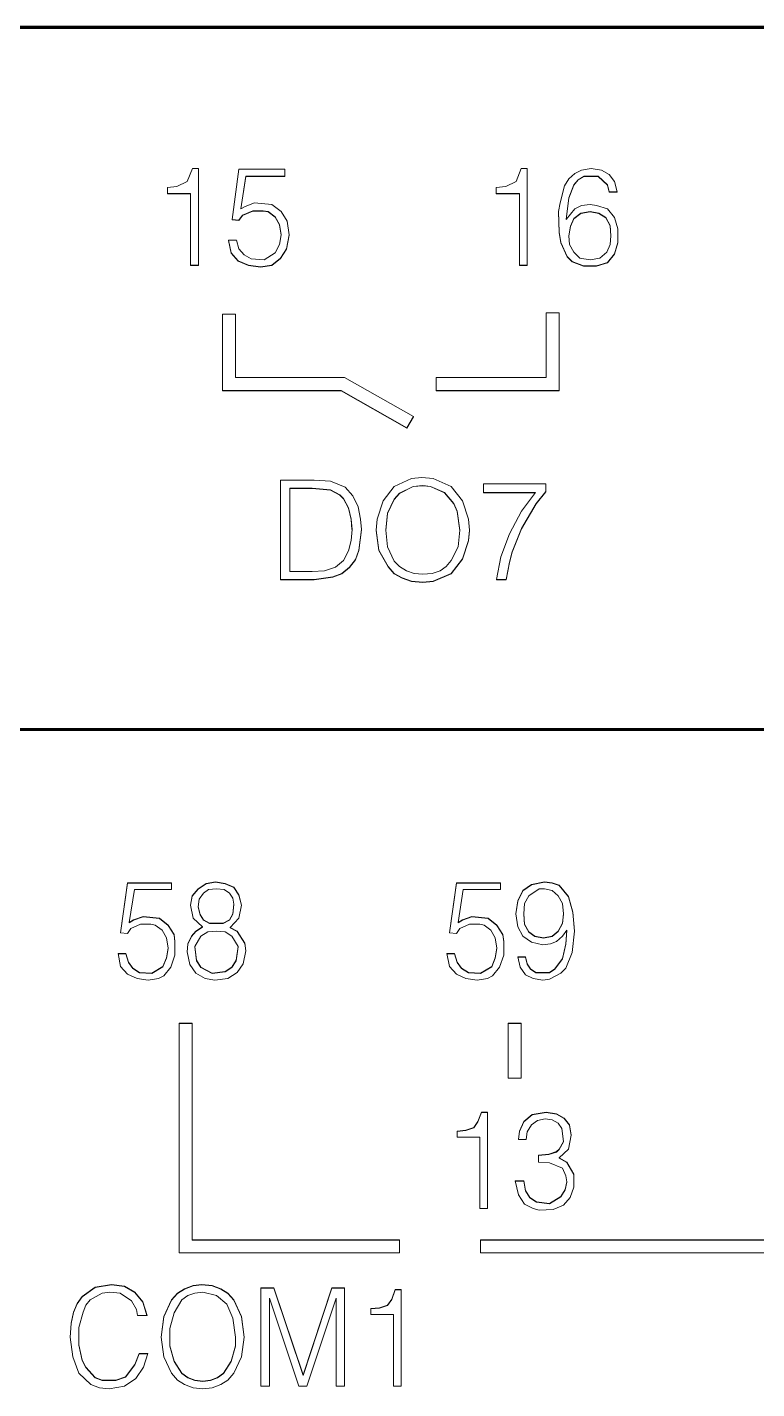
# Model space of a CAD drawing. Header units: millimetres. Extents: x 0 to 53000, y -591 to 24400.
# Drawn here: x 2878.84 to 2890.11, y 2928.82 to 2949.85 of the extents above; entities that cross this region are included whole.
import ezdxf
from ezdxf.enums import TextEntityAlignment as Align

# ---------------------------------------------------------------- set-up
doc = ezdxf.new("R2010")
doc.units = ezdxf.units.MM
doc.linetypes.add('K5LT_BASIC', pattern=[0])
doc.linetypes.add('K5LT_THIN', pattern=[0])
doc.layers.add('Основная', color=7, linetype='Continuous', lineweight=30)
doc.styles.add('текст', font='isocpeui.ttf')

# ---------------------------------------------------------------- blocks, each defined once
blk = doc.blocks.new('Программируемое реле ПР102')
at = {"layer": 'Основная', "linetype": 'K5LT_BASIC', "lineweight": 60}
for p, q in [((116.764, 44.85), (0.236, 44.85)), ((116.764, 44.844), (0.236, 44.844)), ((116.75, 34), (0.25, 34))]:
    blk.add_line(p, q, dxfattribs=at)
at = {"layer": 'Основная', "linetype": 'K5LT_THIN', "lineweight": 18}
for p, q in [((93.222, 42.668), (93.142, 42.469)), ((93.315, 42.668), (93.222, 42.668)), ((93.315, 41.176), (93.315, 42.668)), ((93.942, 42.655), (93.835, 41.882)), ((94.648, 42.655), (93.942, 42.655)), ((93.969, 42.042), (94.049, 42.549)), ((93.97, 42.043), (94.049, 42.543)), ((94.049, 42.543), (94.049, 42.549)), ((94.049, 42.549), (94.648, 42.549)), ((94.049, 42.543), (94.648, 42.543)), ((94.648, 42.549), (94.648, 42.655)), ((94.648, 42.543), (94.648, 42.549)), ((98.302, 42.668), (98.222, 42.469)), ((98.395, 42.668), (98.302, 42.668)), ((98.395, 41.176), (98.395, 42.668)), ((99.035, 42.509), (98.969, 42.402)), ((99.129, 42.589), (99.035, 42.509)), ((99.115, 42.415), (99.182, 42.495)), ((99.115, 42.41), (99.182, 42.49)), ((99.235, 42.642), (99.129, 42.589)), ((99.182, 42.495), (99.275, 42.549)), ((99.182, 42.49), (99.275, 42.543)), ((99.182, 42.49), (99.182, 42.495)), ((99.382, 42.668), (99.235, 42.642)), ((99.275, 42.549), (99.489, 42.549)), ((99.275, 42.543), (99.275, 42.549)), ((99.275, 42.543), (99.489, 42.543)), ((99.542, 42.642), (99.382, 42.668)), ((99.489, 42.543), (99.489, 42.549)), ((99.489, 42.549), (99.635, 42.415)), ((99.489, 42.543), (99.635, 42.41)), ((99.662, 42.575), (99.542, 42.642)), ((99.742, 42.469), (99.662, 42.575)), ((92.982, 42.389), (92.835, 42.375)), ((92.835, 42.375), (92.835, 42.282)), ((92.835, 42.277), (92.835, 42.282)), ((92.835, 42.282), (93.195, 42.282)), ((92.835, 42.277), (93.195, 42.277)), ((93.142, 42.469), (92.982, 42.389)), ((93.195, 42.282), (93.195, 41.176)), ((98.062, 42.389), (97.915, 42.375)), ((97.915, 42.375), (97.915, 42.282)), ((97.915, 42.277), (97.915, 42.282)), ((97.915, 42.282), (98.275, 42.282)), ((97.915, 42.277), (98.275, 42.277)), ((98.222, 42.469), (98.062, 42.389)), ((98.275, 42.282), (98.275, 41.176)), ((98.969, 42.402), (98.902, 42.136)), ((99.035, 42.215), (99.115, 42.415)), ((99.035, 42.21), (99.115, 42.41)), ((99.115, 42.41), (99.115, 42.415)), ((99.635, 42.41), (99.635, 42.415)), ((99.635, 42.415), (99.662, 42.309)), ((99.635, 42.41), (99.662, 42.304)), ((99.662, 42.309), (99.782, 42.309)), ((99.662, 42.304), (99.662, 42.309)), ((99.662, 42.304), (99.782, 42.304)), ((99.782, 42.309), (99.742, 42.469)), ((99.782, 42.304), (99.782, 42.309)), ((94.035, 42.082), (93.969, 42.042)), ((94.182, 42.136), (94.035, 42.082)), ((94.449, 42.109), (94.182, 42.136)), ((94.595, 42.002), (94.449, 42.109)), ((98.902, 42.136), (98.875, 42.002)), ((98.995, 41.882), (99.035, 42.215)), ((98.996, 41.883), (99.035, 42.21)), ((99.035, 42.21), (99.035, 42.215)), ((99.235, 42.096), (99.129, 42.042)), ((99.369, 42.109), (99.235, 42.096)), ((99.462, 42.096), (99.369, 42.109)), ((99.635, 42.042), (99.462, 42.096)), ((93.835, 41.877), (93.835, 41.882)), ((93.835, 41.882), (93.942, 41.869)), ((93.835, 41.877), (93.942, 41.864)), ((93.942, 41.869), (93.995, 41.949)), ((93.942, 41.864), (93.995, 41.944)), ((93.942, 41.864), (93.942, 41.869)), ((93.995, 41.949), (94.155, 42.016)), ((93.995, 41.944), (94.155, 42.01)), ((93.995, 41.944), (93.995, 41.949)), ((94.155, 42.01), (94.155, 42.016)), ((94.155, 42.016), (94.315, 42.016)), ((94.155, 42.01), (94.315, 42.01)), ((94.315, 42.01), (94.315, 42.016)), ((94.315, 42.016), (94.395, 42.002)), ((94.315, 42.01), (94.395, 41.997)), ((94.395, 42.002), (94.502, 41.922)), ((94.395, 41.997), (94.395, 42.002)), ((94.395, 41.997), (94.502, 41.917)), ((94.502, 41.922), (94.568, 41.802)), ((94.502, 41.917), (94.502, 41.922)), ((94.502, 41.917), (94.568, 41.797)), ((94.688, 41.856), (94.595, 42.002)), ((94.715, 41.643), (94.688, 41.856)), ((98.875, 41.997), (98.875, 42.002)), ((98.875, 42.002), (98.889, 41.683)), ((98.875, 41.997), (98.889, 41.677)), ((99.129, 42.042), (98.995, 41.882)), ((99.062, 41.776), (99.115, 41.896)), ((99.062, 41.771), (99.115, 41.89)), ((99.115, 41.896), (99.222, 41.976)), ((99.115, 41.89), (99.222, 41.97)), ((99.115, 41.89), (99.115, 41.896)), ((99.222, 41.976), (99.369, 42.002)), ((99.222, 41.97), (99.369, 41.997)), ((99.222, 41.97), (99.222, 41.976)), ((99.369, 42.002), (99.502, 41.976)), ((99.369, 41.997), (99.369, 42.002)), ((99.369, 41.997), (99.502, 41.97)), ((99.502, 41.97), (99.502, 41.976)), ((99.502, 41.976), (99.609, 41.909)), ((99.502, 41.97), (99.609, 41.904)), ((99.609, 41.904), (99.609, 41.909)), ((99.609, 41.909), (99.675, 41.789)), ((99.609, 41.904), (99.675, 41.784)), ((99.742, 41.909), (99.635, 42.042)), ((99.795, 41.736), (99.742, 41.909)), ((94.568, 41.802), (94.595, 41.643)), ((94.568, 41.797), (94.568, 41.802)), ((94.568, 41.797), (94.595, 41.64)), ((94.595, 41.643), (94.568, 41.496)), ((94.675, 41.429), (94.715, 41.643)), ((94.715, 41.637), (94.715, 41.643)), ((98.889, 41.683), (98.915, 41.523)), ((98.889, 41.677), (98.889, 41.683)), ((98.889, 41.677), (98.915, 41.517)), ((99.035, 41.629), (99.062, 41.776)), ((99.036, 41.626), (99.062, 41.771)), ((99.062, 41.771), (99.062, 41.776)), ((99.675, 41.789), (99.688, 41.629)), ((99.675, 41.784), (99.675, 41.789)), ((99.675, 41.784), (99.688, 41.627)), ((99.795, 41.523), (99.795, 41.736)), ((93.902, 41.563), (93.782, 41.563)), ((93.782, 41.563), (93.822, 41.363)), ((93.782, 41.557), (93.782, 41.563)), ((93.782, 41.557), (93.822, 41.358)), ((93.942, 41.429), (93.902, 41.563)), ((94.568, 41.496), (94.502, 41.363)), ((94.675, 41.424), (94.715, 41.637)), ((98.915, 41.523), (99.009, 41.309)), ((98.915, 41.517), (98.915, 41.523)), ((98.915, 41.517), (99.009, 41.304)), ((99.049, 41.496), (99.035, 41.629)), ((99.115, 41.376), (99.049, 41.496)), ((99.675, 41.496), (99.622, 41.376)), ((99.688, 41.629), (99.675, 41.496)), ((99.742, 41.349), (99.795, 41.523)), ((99.742, 41.344), (99.795, 41.517)), ((99.795, 41.517), (99.795, 41.523)), ((93.822, 41.358), (93.822, 41.363)), ((93.822, 41.363), (93.929, 41.243)), ((93.822, 41.358), (93.929, 41.238)), ((93.929, 41.243), (94.089, 41.176)), ((93.929, 41.238), (93.929, 41.243)), ((93.929, 41.238), (94.089, 41.171)), ((94.022, 41.336), (93.942, 41.429)), ((94.129, 41.27), (94.022, 41.336)), ((94.329, 41.256), (94.129, 41.27)), ((94.502, 41.363), (94.329, 41.256)), ((94.449, 41.176), (94.582, 41.283)), ((94.449, 41.171), (94.582, 41.278)), ((94.582, 41.283), (94.675, 41.429)), ((94.582, 41.278), (94.675, 41.424)), ((94.582, 41.278), (94.582, 41.283)), ((94.675, 41.424), (94.675, 41.429)), ((99.009, 41.309), (99.089, 41.23)), ((99.009, 41.304), (99.009, 41.309)), ((99.009, 41.304), (99.089, 41.224)), ((99.089, 41.224), (99.089, 41.23)), ((99.089, 41.23), (99.262, 41.163)), ((99.089, 41.224), (99.262, 41.158)), ((99.209, 41.283), (99.115, 41.376)), ((99.369, 41.256), (99.209, 41.283)), ((99.515, 41.283), (99.369, 41.256)), ((99.622, 41.376), (99.515, 41.283)), ((99.635, 41.216), (99.742, 41.349)), ((99.635, 41.211), (99.742, 41.344)), ((99.742, 41.344), (99.742, 41.349)), ((93.195, 41.171), (93.195, 41.176)), ((93.195, 41.176), (93.315, 41.176)), ((93.195, 41.171), (93.315, 41.171)), ((93.315, 41.171), (93.315, 41.176)), ((94.089, 41.176), (94.275, 41.15)), ((94.089, 41.171), (94.089, 41.176)), ((94.089, 41.171), (94.275, 41.144)), ((94.275, 41.15), (94.449, 41.176)), ((94.275, 41.144), (94.449, 41.171)), ((94.275, 41.144), (94.275, 41.15)), ((94.449, 41.171), (94.449, 41.176)), ((98.275, 41.171), (98.275, 41.176)), ((98.275, 41.176), (98.395, 41.176)), ((98.275, 41.171), (98.395, 41.171)), ((98.395, 41.171), (98.395, 41.176)), ((99.262, 41.158), (99.262, 41.163)), ((99.262, 41.163), (99.462, 41.163)), ((99.262, 41.158), (99.462, 41.158)), ((99.462, 41.163), (99.635, 41.216)), ((99.462, 41.158), (99.635, 41.211)), ((99.462, 41.158), (99.462, 41.163)), ((99.635, 41.211), (99.635, 41.216)), ((93.889, 40.418), (93.689, 40.418)), ((93.689, 40.418), (93.689, 39.239)), ((93.889, 40.418), (93.889, 39.439)), ((98.688, 40.438), (98.688, 39.439)), ((98.888, 40.438), (98.688, 40.438)), ((98.888, 40.438), (98.888, 39.239)), ((93.889, 39.439), (95.572, 39.439)), ((96.635, 38.838), (95.572, 39.439)), ((96.988, 39.439), (98.688, 39.439)), ((96.988, 39.439), (96.988, 39.239)), ((93.689, 39.239), (95.519, 39.239)), ((93.689, 39.234), (93.689, 39.239)), ((93.689, 39.234), (95.519, 39.234)), ((95.519, 39.234), (95.519, 39.239)), ((96.536, 38.664), (95.519, 39.239)), ((96.536, 38.659), (95.519, 39.234)), ((96.988, 39.234), (96.988, 39.239)), ((96.988, 39.239), (98.888, 39.239)), ((96.988, 39.234), (98.888, 39.234)), ((98.888, 39.234), (98.888, 39.239)), ((96.536, 38.664), (96.635, 38.838)), ((96.536, 38.659), (96.635, 38.833)), ((96.635, 38.833), (96.635, 38.838)), ((96.536, 38.659), (96.536, 38.664)), ((96.608, 37.878), (96.341, 37.758)), ((96.768, 37.892), (96.608, 37.878)), ((96.941, 37.878), (96.768, 37.892)), ((97.221, 37.758), (96.941, 37.878)), ((95.101, 37.852), (94.581, 37.852)), ((94.581, 37.852), (94.581, 36.32)), ((94.728, 36.44), (94.728, 37.732)), ((94.728, 37.732), (95.074, 37.732)), ((94.728, 37.727), (95.074, 37.727)), ((95.074, 37.732), (95.354, 37.705)), ((95.074, 37.727), (95.074, 37.732)), ((95.074, 37.727), (95.354, 37.7)), ((95.354, 37.838), (95.101, 37.852)), ((95.581, 37.745), (95.354, 37.838)), ((95.354, 37.705), (95.501, 37.625)), ((95.354, 37.7), (95.354, 37.705)), ((95.354, 37.7), (95.501, 37.62)), ((95.701, 37.612), (95.581, 37.745)), ((96.341, 37.758), (96.168, 37.532)), ((96.341, 37.559), (96.421, 37.652)), ((96.341, 37.553), (96.421, 37.647)), ((96.421, 37.652), (96.634, 37.758)), ((96.421, 37.647), (96.634, 37.753)), ((96.421, 37.647), (96.421, 37.652)), ((96.634, 37.758), (96.781, 37.772)), ((96.634, 37.753), (96.781, 37.766)), ((96.634, 37.753), (96.634, 37.758)), ((96.781, 37.766), (96.781, 37.772)), ((96.781, 37.772), (96.901, 37.758)), ((96.781, 37.766), (96.901, 37.753)), ((96.901, 37.753), (96.901, 37.758)), ((96.901, 37.758), (97.114, 37.665)), ((96.901, 37.753), (97.114, 37.66)), ((97.114, 37.665), (97.261, 37.492)), ((97.114, 37.66), (97.114, 37.665)), ((97.114, 37.66), (97.261, 37.487)), ((97.394, 37.532), (97.221, 37.758)), ((97.721, 37.798), (97.721, 37.665)), ((98.681, 37.798), (97.721, 37.798)), ((97.721, 37.66), (97.721, 37.665)), ((97.721, 37.665), (98.521, 37.665)), ((97.721, 37.66), (98.517, 37.66)), ((98.521, 37.665), (98.308, 37.372)), ((98.534, 37.492), (98.681, 37.678)), ((98.534, 37.487), (98.681, 37.673)), ((98.681, 37.678), (98.681, 37.798)), ((98.681, 37.673), (98.681, 37.678)), ((95.501, 37.62), (95.501, 37.625)), ((95.501, 37.625), (95.554, 37.572)), ((95.501, 37.62), (95.554, 37.567)), ((95.554, 37.567), (95.554, 37.572)), ((95.554, 37.572), (95.634, 37.425)), ((95.554, 37.567), (95.634, 37.42)), ((95.781, 37.439), (95.701, 37.612)), ((95.821, 37.252), (95.781, 37.439)), ((96.168, 37.532), (96.074, 37.252)), ((96.234, 37.346), (96.341, 37.559)), ((96.234, 37.34), (96.341, 37.553)), ((96.341, 37.553), (96.341, 37.559)), ((97.261, 37.487), (97.261, 37.492)), ((97.261, 37.492), (97.314, 37.372)), ((97.261, 37.487), (97.314, 37.367)), ((97.488, 37.252), (97.394, 37.532)), ((98.308, 37.106), (98.534, 37.492)), ((98.308, 37.101), (98.534, 37.487)), ((98.534, 37.487), (98.534, 37.492)), ((95.634, 37.42), (95.634, 37.425)), ((95.634, 37.425), (95.674, 37.252)), ((95.634, 37.42), (95.674, 37.247)), ((95.674, 37.252), (95.688, 37.093)), ((95.674, 37.247), (95.674, 37.252)), ((95.674, 37.247), (95.687, 37.09)), ((95.834, 37.093), (95.821, 37.252)), ((96.074, 37.252), (96.061, 37.079)), ((96.208, 37.079), (96.234, 37.346)), ((96.208, 37.077), (96.234, 37.34)), ((96.234, 37.34), (96.234, 37.346)), ((97.314, 37.372), (97.354, 37.079)), ((97.314, 37.367), (97.314, 37.372)), ((97.314, 37.367), (97.354, 37.076)), ((97.501, 37.079), (97.488, 37.252)), ((98.308, 37.372), (98.121, 37.026)), ((95.688, 37.093), (95.674, 36.92)), ((95.794, 36.773), (95.834, 37.093)), ((95.794, 36.768), (95.834, 37.087)), ((95.834, 37.087), (95.834, 37.093)), ((96.061, 37.074), (96.061, 37.079)), ((96.061, 37.079), (96.101, 36.773)), ((96.061, 37.074), (96.101, 36.768)), ((96.234, 36.826), (96.208, 37.079)), ((97.354, 37.079), (97.328, 36.826)), ((97.488, 36.92), (97.501, 37.079)), ((97.488, 36.914), (97.501, 37.074)), ((97.501, 37.074), (97.501, 37.079)), ((98.121, 37.026), (97.988, 36.667)), ((98.161, 36.746), (98.308, 37.106)), ((98.161, 36.741), (98.308, 37.101)), ((98.308, 37.101), (98.308, 37.106)), ((95.674, 36.92), (95.634, 36.76)), ((96.341, 36.6), (96.234, 36.826)), ((97.328, 36.826), (97.221, 36.613)), ((97.394, 36.64), (97.488, 36.92)), ((97.394, 36.635), (97.488, 36.914)), ((97.488, 36.914), (97.488, 36.92)), ((95.554, 36.613), (95.434, 36.507)), ((95.634, 36.76), (95.554, 36.613)), ((95.648, 36.507), (95.741, 36.627)), ((95.648, 36.502), (95.741, 36.621)), ((95.741, 36.627), (95.794, 36.773)), ((95.741, 36.621), (95.794, 36.768)), ((95.741, 36.621), (95.741, 36.627)), ((95.794, 36.768), (95.794, 36.773)), ((96.101, 36.773), (96.248, 36.52)), ((96.101, 36.768), (96.101, 36.773)), ((96.101, 36.768), (96.248, 36.515)), ((96.421, 36.52), (96.341, 36.6)), ((97.221, 36.613), (97.141, 36.52)), ((97.221, 36.414), (97.394, 36.64)), ((97.221, 36.408), (97.394, 36.635)), ((97.394, 36.635), (97.394, 36.64)), ((97.988, 36.667), (97.921, 36.32)), ((98.121, 36.587), (98.161, 36.746)), ((98.121, 36.581), (98.161, 36.741)), ((98.161, 36.741), (98.161, 36.746)), ((95.074, 36.44), (94.728, 36.44)), ((95.261, 36.453), (95.074, 36.44)), ((95.434, 36.507), (95.261, 36.453)), ((95.394, 36.36), (95.528, 36.414)), ((95.394, 36.355), (95.528, 36.408)), ((95.528, 36.414), (95.648, 36.507)), ((95.528, 36.408), (95.648, 36.502)), ((95.528, 36.408), (95.528, 36.414)), ((95.648, 36.502), (95.648, 36.507)), ((96.248, 36.52), (96.341, 36.414)), ((96.248, 36.515), (96.248, 36.52)), ((96.248, 36.515), (96.341, 36.408)), ((96.341, 36.414), (96.461, 36.347)), ((96.341, 36.408), (96.341, 36.414)), ((96.341, 36.408), (96.461, 36.342)), ((96.528, 36.453), (96.421, 36.52)), ((96.648, 36.414), (96.528, 36.453)), ((96.781, 36.4), (96.648, 36.414)), ((96.928, 36.414), (96.781, 36.4)), ((97.048, 36.453), (96.928, 36.414)), ((96.941, 36.294), (97.221, 36.414)), ((96.941, 36.288), (97.221, 36.408)), ((97.141, 36.52), (97.048, 36.453)), ((97.221, 36.408), (97.221, 36.414)), ((98.068, 36.32), (98.121, 36.587)), ((98.068, 36.315), (98.121, 36.581)), ((98.121, 36.581), (98.121, 36.587)), ((94.581, 36.32), (95.101, 36.32)), ((94.581, 36.315), (94.581, 36.32)), ((94.581, 36.315), (95.101, 36.315)), ((95.101, 36.32), (95.394, 36.36)), ((95.101, 36.315), (95.394, 36.355)), ((95.101, 36.315), (95.101, 36.32)), ((95.394, 36.355), (95.394, 36.36)), ((96.461, 36.342), (96.461, 36.347)), ((96.461, 36.347), (96.608, 36.294)), ((96.461, 36.342), (96.608, 36.288)), ((96.608, 36.288), (96.608, 36.294)), ((96.608, 36.294), (96.781, 36.28)), ((96.608, 36.288), (96.781, 36.275)), ((96.781, 36.28), (96.941, 36.294)), ((96.781, 36.275), (96.941, 36.288)), ((96.781, 36.275), (96.781, 36.28)), ((96.941, 36.288), (96.941, 36.294)), ((97.921, 36.315), (97.921, 36.32)), ((97.921, 36.32), (98.068, 36.32)), ((97.921, 36.315), (98.068, 36.315)), ((98.068, 36.315), (98.068, 36.32)), ((92.22, 31.635), (92.113, 30.863)), ((92.22, 31.63), (92.114, 30.863)), ((92.22, 31.63), (92.22, 31.635)), ((92.9, 31.635), (92.22, 31.635)), ((92.9, 31.63), (92.22, 31.63)), ((92.9, 31.528), (92.9, 31.635)), ((93.433, 31.622), (93.313, 31.542)), ((93.433, 31.616), (93.313, 31.536)), ((93.58, 31.648), (93.433, 31.622)), ((93.58, 31.643), (93.433, 31.616)), ((93.433, 31.616), (93.433, 31.622)), ((93.58, 31.643), (93.58, 31.648)), ((93.727, 31.622), (93.58, 31.648)), ((93.727, 31.616), (93.58, 31.643)), ((93.727, 31.616), (93.727, 31.622)), ((93.86, 31.568), (93.727, 31.622)), ((93.86, 31.563), (93.727, 31.616)), ((93.86, 31.563), (93.86, 31.568)), ((93.94, 31.448), (93.86, 31.568)), ((93.94, 31.443), (93.86, 31.563)), ((97.3, 31.635), (97.193, 30.863)), ((97.3, 31.63), (97.194, 30.863)), ((97.98, 31.635), (97.3, 31.635)), ((97.3, 31.63), (97.3, 31.635)), ((97.98, 31.63), (97.3, 31.63)), ((97.98, 31.528), (97.98, 31.635)), ((98.46, 31.608), (98.327, 31.515)), ((98.46, 31.603), (98.327, 31.51)), ((98.66, 31.648), (98.46, 31.608)), ((98.66, 31.643), (98.46, 31.603)), ((98.46, 31.603), (98.46, 31.608)), ((98.78, 31.635), (98.66, 31.648)), ((98.66, 31.643), (98.66, 31.648)), ((98.78, 31.63), (98.66, 31.643)), ((98.78, 31.63), (98.78, 31.635)), ((98.887, 31.595), (98.78, 31.635)), ((98.887, 31.59), (98.78, 31.63)), ((99.033, 31.422), (98.887, 31.595)), ((98.887, 31.59), (98.887, 31.595)), ((99.033, 31.417), (98.887, 31.59)), ((92.247, 31.022), (92.327, 31.528)), ((92.327, 31.528), (92.9, 31.528)), ((93.22, 31.435), (93.193, 31.289)), ((93.22, 31.43), (93.194, 31.286)), ((93.313, 31.542), (93.22, 31.435)), ((93.313, 31.536), (93.22, 31.43)), ((93.22, 31.43), (93.22, 31.435)), ((93.313, 31.536), (93.313, 31.542)), ((93.313, 31.262), (93.327, 31.382)), ((93.327, 31.382), (93.393, 31.475)), ((93.393, 31.475), (93.473, 31.528)), ((93.473, 31.528), (93.593, 31.542)), ((93.593, 31.542), (93.713, 31.528)), ((93.713, 31.528), (93.793, 31.475)), ((93.793, 31.475), (93.847, 31.395)), ((93.847, 31.395), (93.86, 31.302)), ((93.94, 31.443), (93.94, 31.448)), ((93.98, 31.289), (93.94, 31.448)), ((93.979, 31.286), (93.94, 31.443)), ((97.327, 31.022), (97.407, 31.528)), ((97.407, 31.528), (97.98, 31.528)), ((98.247, 31.355), (98.22, 31.156)), ((98.247, 31.35), (98.22, 31.153)), ((98.327, 31.515), (98.247, 31.355)), ((98.327, 31.51), (98.247, 31.35)), ((98.247, 31.35), (98.247, 31.355)), ((98.327, 31.51), (98.327, 31.515)), ((98.353, 31.315), (98.42, 31.435)), ((98.42, 31.435), (98.58, 31.542)), ((98.58, 31.542), (98.66, 31.542)), ((98.66, 31.542), (98.78, 31.515)), ((98.78, 31.515), (98.873, 31.435)), ((98.873, 31.435), (98.94, 31.315)), ((99.1, 31.182), (99.033, 31.422)), ((99.033, 31.417), (99.033, 31.422)), ((99.1, 31.177), (99.033, 31.417)), ((93.193, 31.289), (93.233, 31.089)), ((93.34, 31.142), (93.313, 31.262)), ((93.313, 31.257), (93.313, 31.262)), ((93.34, 31.137), (93.313, 31.257)), ((93.393, 31.062), (93.34, 31.142)), ((93.34, 31.137), (93.34, 31.142)), ((93.393, 31.057), (93.34, 31.137)), ((93.847, 31.156), (93.793, 31.062)), ((93.847, 31.15), (93.793, 31.057)), ((93.86, 31.302), (93.847, 31.156)), ((93.86, 31.297), (93.847, 31.15)), ((93.847, 31.15), (93.847, 31.156)), ((93.86, 31.297), (93.86, 31.302)), ((93.94, 31.089), (93.98, 31.289)), ((98.22, 31.156), (98.247, 30.956)), ((98.34, 31.156), (98.353, 31.315)), ((98.34, 31.15), (98.34, 31.156)), ((98.353, 30.996), (98.34, 31.156)), ((98.353, 30.991), (98.34, 31.15)), ((98.94, 31.315), (98.953, 31.156)), ((98.953, 31.156), (98.94, 31.009)), ((98.953, 31.15), (98.94, 31.004)), ((98.953, 31.15), (98.953, 31.156)), ((99.127, 30.889), (99.1, 31.182)), ((99.1, 31.177), (99.1, 31.182)), ((99.126, 30.887), (99.1, 31.177)), ((92.22, 30.849), (92.273, 30.929)), ((92.313, 31.062), (92.247, 31.022)), ((92.313, 31.057), (92.247, 31.017)), ((92.247, 31.017), (92.247, 31.022)), ((92.273, 30.929), (92.42, 30.996)), ((92.46, 31.116), (92.313, 31.062)), ((92.46, 31.11), (92.313, 31.057)), ((92.313, 31.057), (92.313, 31.062)), ((92.42, 30.996), (92.58, 30.996)), ((92.46, 31.11), (92.46, 31.116)), ((92.713, 31.089), (92.46, 31.116)), ((92.713, 31.084), (92.46, 31.11)), ((92.58, 30.996), (92.647, 30.982)), ((92.647, 30.982), (92.753, 30.903)), ((92.713, 31.084), (92.713, 31.089)), ((92.847, 30.982), (92.713, 31.089)), ((92.847, 30.977), (92.713, 31.084)), ((92.94, 30.836), (92.847, 30.982)), ((92.847, 30.977), (92.847, 30.982)), ((92.94, 30.831), (92.847, 30.977)), ((93.233, 31.089), (93.38, 30.956)), ((93.38, 30.956), (93.273, 30.889)), ((93.38, 30.951), (93.273, 30.884)), ((93.38, 30.951), (93.38, 30.956)), ((93.487, 31.009), (93.393, 31.062)), ((93.393, 31.057), (93.393, 31.062)), ((93.487, 31.004), (93.393, 31.057)), ((93.487, 31.004), (93.487, 31.009)), ((93.7, 31.009), (93.487, 31.009)), ((93.7, 31.004), (93.487, 31.004)), ((93.793, 31.062), (93.7, 31.009)), ((93.793, 31.057), (93.7, 31.004)), ((93.7, 31.004), (93.7, 31.009)), ((93.793, 31.057), (93.793, 31.062)), ((93.807, 30.942), (93.94, 31.089)), ((93.807, 30.937), (93.807, 30.942)), ((93.913, 30.889), (93.807, 30.942)), ((93.913, 30.884), (93.807, 30.937)), ((97.3, 30.849), (97.353, 30.929)), ((97.393, 31.062), (97.327, 31.022)), ((97.393, 31.057), (97.327, 31.017)), ((97.327, 31.017), (97.327, 31.022)), ((97.353, 30.929), (97.5, 30.996)), ((97.54, 31.116), (97.393, 31.062)), ((97.54, 31.11), (97.393, 31.057)), ((97.393, 31.057), (97.393, 31.062)), ((97.5, 30.996), (97.66, 30.996)), ((97.793, 31.089), (97.54, 31.116)), ((97.54, 31.11), (97.54, 31.116)), ((97.793, 31.084), (97.54, 31.11)), ((97.66, 30.996), (97.727, 30.982)), ((97.727, 30.982), (97.833, 30.903)), ((97.793, 31.084), (97.793, 31.089)), ((97.927, 30.982), (97.793, 31.089)), ((97.927, 30.977), (97.793, 31.084)), ((97.927, 30.977), (97.927, 30.982)), ((98.02, 30.836), (97.927, 30.982)), ((98.02, 30.831), (97.927, 30.977)), ((98.247, 30.956), (98.327, 30.809)), ((98.353, 30.991), (98.353, 30.996)), ((98.42, 30.876), (98.353, 30.996)), ((98.42, 30.871), (98.353, 30.991)), ((98.94, 31.009), (98.873, 30.889)), ((98.94, 31.004), (98.873, 30.884)), ((98.94, 31.004), (98.94, 31.009)), ((92.113, 30.863), (92.22, 30.849)), ((92.753, 30.903), (92.82, 30.783)), ((92.82, 30.783), (92.847, 30.623)), ((92.953, 30.729), (92.94, 30.836)), ((92.94, 30.831), (92.94, 30.836)), ((92.953, 30.724), (92.94, 30.831)), ((92.953, 30.516), (92.953, 30.729)), ((93.207, 30.809), (93.153, 30.69)), ((93.207, 30.804), (93.153, 30.684)), ((93.273, 30.889), (93.207, 30.809)), ((93.273, 30.884), (93.207, 30.804)), ((93.207, 30.804), (93.207, 30.809)), ((93.26, 30.65), (93.353, 30.809)), ((93.273, 30.884), (93.273, 30.889)), ((93.353, 30.809), (93.46, 30.876)), ((93.46, 30.876), (93.593, 30.889)), ((93.593, 30.889), (93.727, 30.876)), ((93.727, 30.876), (93.833, 30.809)), ((93.833, 30.809), (93.927, 30.65)), ((94.033, 30.703), (93.913, 30.889)), ((93.913, 30.884), (93.913, 30.889)), ((94.033, 30.698), (93.913, 30.884)), ((97.193, 30.863), (97.3, 30.849)), ((97.833, 30.903), (97.9, 30.783)), ((97.9, 30.783), (97.927, 30.623)), ((98.033, 30.729), (98.02, 30.836)), ((98.02, 30.831), (98.02, 30.836)), ((98.033, 30.724), (98.02, 30.831)), ((98.033, 30.516), (98.033, 30.729)), ((98.327, 30.809), (98.46, 30.716)), ((98.513, 30.809), (98.42, 30.876)), ((98.42, 30.871), (98.42, 30.876)), ((98.513, 30.804), (98.42, 30.871)), ((98.46, 30.716), (98.633, 30.676)), ((98.647, 30.783), (98.513, 30.809)), ((98.513, 30.804), (98.513, 30.809)), ((98.647, 30.777), (98.513, 30.804)), ((98.78, 30.809), (98.647, 30.783)), ((98.78, 30.804), (98.647, 30.777)), ((98.647, 30.777), (98.647, 30.783)), ((98.753, 30.69), (98.847, 30.729)), ((98.873, 30.889), (98.78, 30.809)), ((98.873, 30.884), (98.78, 30.804)), ((98.78, 30.804), (98.78, 30.809)), ((98.847, 30.729), (98.94, 30.809)), ((98.873, 30.884), (98.873, 30.889)), ((98.94, 30.809), (99.007, 30.903)), ((99.007, 30.903), (98.993, 30.69)), ((99.007, 30.897), (98.993, 30.684)), ((99.007, 30.897), (99.007, 30.903)), ((99.087, 30.556), (99.127, 30.889)), ((92.193, 30.543), (92.073, 30.543)), ((92.073, 30.543), (92.113, 30.343)), ((92.193, 30.538), (92.074, 30.538)), ((92.193, 30.538), (92.193, 30.543)), ((92.233, 30.41), (92.193, 30.543)), ((92.233, 30.405), (92.193, 30.538)), ((92.847, 30.623), (92.82, 30.476)), ((92.847, 30.618), (92.82, 30.471)), ((92.847, 30.618), (92.847, 30.623)), ((92.887, 30.33), (92.953, 30.516)), ((93.153, 30.69), (93.14, 30.57)), ((93.153, 30.684), (93.14, 30.568)), ((93.14, 30.57), (93.18, 30.37)), ((93.153, 30.684), (93.153, 30.69)), ((93.26, 30.644), (93.26, 30.65)), ((93.287, 30.437), (93.26, 30.65)), ((93.287, 30.431), (93.26, 30.644)), ((93.927, 30.65), (93.9, 30.437)), ((93.927, 30.644), (93.9, 30.431)), ((93.927, 30.644), (93.927, 30.65)), ((94.007, 30.383), (94.047, 30.583)), ((94.033, 30.698), (94.033, 30.703)), ((94.047, 30.583), (94.033, 30.703)), ((94.046, 30.581), (94.033, 30.698)), ((97.273, 30.543), (97.153, 30.543)), ((97.153, 30.543), (97.193, 30.343)), ((97.273, 30.538), (97.154, 30.538)), ((97.313, 30.41), (97.273, 30.543)), ((97.273, 30.538), (97.273, 30.543)), ((97.313, 30.405), (97.273, 30.538)), ((97.927, 30.623), (97.9, 30.476)), ((97.927, 30.618), (97.9, 30.471)), ((97.927, 30.618), (97.927, 30.623)), ((97.967, 30.33), (98.033, 30.516)), ((98.633, 30.676), (98.753, 30.69)), ((98.993, 30.69), (98.94, 30.463)), ((98.993, 30.684), (98.94, 30.458)), ((98.993, 30.684), (98.993, 30.69)), ((98.993, 30.317), (99.087, 30.556)), ((92.113, 30.343), (92.22, 30.223)), ((92.233, 30.405), (92.233, 30.41)), ((92.3, 30.317), (92.233, 30.41)), ((92.3, 30.311), (92.233, 30.405)), ((92.407, 30.25), (92.3, 30.317)), ((92.3, 30.311), (92.3, 30.317)), ((92.407, 30.245), (92.3, 30.311)), ((92.767, 30.343), (92.593, 30.237)), ((92.767, 30.338), (92.593, 30.232)), ((92.82, 30.476), (92.767, 30.343)), ((92.82, 30.471), (92.767, 30.338)), ((92.767, 30.338), (92.767, 30.343)), ((92.78, 30.197), (92.887, 30.33)), ((92.82, 30.471), (92.82, 30.476)), ((93.18, 30.37), (93.273, 30.237)), ((93.287, 30.431), (93.287, 30.437)), ((93.353, 30.33), (93.287, 30.437)), ((93.353, 30.325), (93.287, 30.431)), ((93.527, 30.237), (93.353, 30.33)), ((93.353, 30.325), (93.353, 30.33)), ((93.527, 30.232), (93.353, 30.325)), ((93.833, 30.33), (93.727, 30.263)), ((93.833, 30.325), (93.727, 30.258)), ((93.9, 30.437), (93.833, 30.33)), ((93.9, 30.431), (93.833, 30.325)), ((93.833, 30.325), (93.833, 30.33)), ((93.9, 30.431), (93.9, 30.437)), ((93.913, 30.25), (94.007, 30.383)), ((97.193, 30.343), (97.3, 30.223)), ((97.313, 30.405), (97.313, 30.41)), ((97.38, 30.317), (97.313, 30.41)), ((97.38, 30.311), (97.313, 30.405)), ((97.487, 30.25), (97.38, 30.317)), ((97.38, 30.311), (97.38, 30.317)), ((97.487, 30.245), (97.38, 30.311)), ((97.847, 30.343), (97.673, 30.237)), ((97.847, 30.338), (97.673, 30.232)), ((97.9, 30.476), (97.847, 30.343)), ((97.9, 30.471), (97.847, 30.338)), ((97.847, 30.338), (97.847, 30.343)), ((97.86, 30.197), (97.967, 30.33)), ((97.9, 30.471), (97.9, 30.476)), ((98.367, 30.49), (98.247, 30.49)), ((98.247, 30.49), (98.287, 30.33)), ((98.367, 30.485), (98.248, 30.485)), ((98.287, 30.33), (98.367, 30.21)), ((98.367, 30.485), (98.367, 30.49)), ((98.393, 30.383), (98.367, 30.49)), ((98.393, 30.378), (98.367, 30.485)), ((98.393, 30.378), (98.393, 30.383)), ((98.447, 30.303), (98.393, 30.383)), ((98.447, 30.298), (98.393, 30.378)), ((98.527, 30.25), (98.447, 30.303)), ((98.447, 30.298), (98.447, 30.303)), ((98.527, 30.245), (98.447, 30.298)), ((98.82, 30.303), (98.74, 30.25)), ((98.82, 30.298), (98.74, 30.245)), ((98.94, 30.463), (98.82, 30.303)), ((98.94, 30.458), (98.82, 30.298)), ((98.82, 30.298), (98.82, 30.303)), ((98.913, 30.237), (98.993, 30.317)), ((98.94, 30.458), (98.94, 30.463)), ((92.22, 30.223), (92.367, 30.157)), ((92.367, 30.157), (92.54, 30.13)), ((92.593, 30.237), (92.407, 30.25)), ((92.407, 30.245), (92.407, 30.25)), ((92.593, 30.232), (92.407, 30.245)), ((92.54, 30.13), (92.7, 30.157)), ((92.593, 30.232), (92.593, 30.237)), ((92.7, 30.157), (92.78, 30.197)), ((93.273, 30.237), (93.42, 30.157)), ((93.42, 30.157), (93.567, 30.13)), ((93.727, 30.263), (93.527, 30.237)), ((93.727, 30.258), (93.527, 30.232)), ((93.527, 30.232), (93.527, 30.237)), ((93.567, 30.13), (93.767, 30.157)), ((93.727, 30.258), (93.727, 30.263)), ((93.767, 30.157), (93.913, 30.25)), ((97.3, 30.223), (97.447, 30.157)), ((97.447, 30.157), (97.62, 30.13)), ((97.487, 30.245), (97.487, 30.25)), ((97.673, 30.237), (97.487, 30.25)), ((97.673, 30.232), (97.487, 30.245)), ((97.62, 30.13), (97.78, 30.157)), ((97.673, 30.232), (97.673, 30.237)), ((97.78, 30.157), (97.86, 30.197)), ((98.367, 30.21), (98.487, 30.157)), ((98.487, 30.157), (98.633, 30.13)), ((98.74, 30.25), (98.527, 30.25)), ((98.527, 30.245), (98.527, 30.25)), ((98.74, 30.245), (98.527, 30.245)), ((98.633, 30.13), (98.74, 30.144)), ((98.74, 30.245), (98.74, 30.25)), ((98.74, 30.144), (98.913, 30.237)), ((93.02, 29.465), (93.02, 25.92)), ((93.02, 29.465), (93.22, 29.465)), ((93.02, 29.46), (93.22, 29.46)), ((93.22, 26.119), (93.22, 29.465)), ((98.1, 28.616), (98.1, 29.465)), ((98.1, 29.465), (98.3, 29.465)), ((98.1, 29.46), (98.3, 29.46)), ((98.3, 29.465), (98.3, 28.616)), ((98.3, 28.616), (98.1, 28.616)), ((97.687, 28.093), (97.633, 27.947)), ((97.687, 28.088), (97.633, 27.941)), ((97.687, 28.088), (97.687, 28.093)), ((97.78, 28.093), (97.687, 28.093)), ((97.78, 28.088), (97.687, 28.088)), ((97.78, 26.602), (97.78, 28.093)), ((98.473, 28.053), (98.34, 27.947)), ((98.473, 28.048), (98.34, 27.941)), ((98.687, 28.093), (98.473, 28.053)), ((98.687, 28.088), (98.473, 28.048)), ((98.473, 28.048), (98.473, 28.053)), ((98.553, 27.96), (98.673, 27.987)), ((98.673, 27.987), (98.78, 27.973)), ((98.687, 28.088), (98.687, 28.093)), ((98.847, 28.066), (98.687, 28.093)), ((98.847, 28.061), (98.687, 28.088)), ((98.78, 27.973), (98.873, 27.92)), ((98.967, 28), (98.847, 28.066)), ((98.847, 28.061), (98.847, 28.066)), ((98.967, 27.995), (98.847, 28.061)), ((99.047, 27.893), (98.967, 28)), ((98.967, 27.995), (98.967, 28)), ((99.047, 27.888), (98.967, 27.995)), ((97.447, 27.813), (97.313, 27.8)), ((97.447, 27.808), (97.313, 27.795)), ((97.313, 27.8), (97.313, 27.707)), ((97.567, 27.853), (97.447, 27.813)), ((97.567, 27.848), (97.447, 27.808)), ((97.447, 27.808), (97.447, 27.813)), ((97.633, 27.947), (97.567, 27.853)), ((97.633, 27.941), (97.567, 27.848)), ((97.567, 27.848), (97.567, 27.853)), ((97.633, 27.941), (97.633, 27.947)), ((98.273, 27.8), (98.26, 27.667)), ((98.273, 27.795), (98.261, 27.667)), ((98.34, 27.947), (98.273, 27.8)), ((98.34, 27.941), (98.273, 27.795)), ((98.273, 27.795), (98.273, 27.8)), ((98.34, 27.941), (98.34, 27.947)), ((98.38, 27.667), (98.393, 27.787)), ((98.393, 27.787), (98.46, 27.893)), ((98.46, 27.893), (98.553, 27.96)), ((98.873, 27.92), (98.927, 27.84)), ((98.927, 27.84), (98.953, 27.64)), ((99.047, 27.888), (99.047, 27.893)), ((99.073, 27.734), (99.047, 27.893)), ((99.073, 27.731), (99.047, 27.888)), ((97.313, 27.707), (97.66, 27.707)), ((97.66, 27.707), (97.66, 26.602)), ((98.26, 27.667), (98.38, 27.667)), ((98.953, 27.64), (98.887, 27.521)), ((98.953, 27.635), (98.887, 27.515)), ((98.953, 27.635), (98.953, 27.64)), ((99.033, 27.521), (99.073, 27.734)), ((98.727, 27.441), (98.567, 27.427)), ((98.727, 27.435), (98.567, 27.422)), ((98.567, 27.427), (98.567, 27.321)), ((98.847, 27.481), (98.727, 27.441)), ((98.847, 27.475), (98.727, 27.435)), ((98.727, 27.435), (98.727, 27.441)), ((98.887, 27.521), (98.847, 27.481)), ((98.887, 27.515), (98.847, 27.475)), ((98.847, 27.475), (98.847, 27.481)), ((98.887, 27.387), (99.033, 27.521)), ((98.887, 27.515), (98.887, 27.521)), ((98.887, 27.382), (98.887, 27.387)), ((99.007, 27.321), (98.887, 27.387)), ((99.007, 27.316), (98.887, 27.382)), ((98.567, 27.321), (98.74, 27.307)), ((98.74, 27.307), (98.94, 27.228)), ((98.94, 27.228), (98.993, 27.108)), ((99.007, 27.316), (99.007, 27.321)), ((99.113, 27.134), (99.007, 27.321)), ((99.113, 27.129), (99.007, 27.316)), ((99.113, 26.935), (99.113, 27.134)), ((98.34, 27.028), (98.207, 27.028)), ((98.207, 27.028), (98.26, 26.815)), ((98.34, 27.023), (98.208, 27.023)), ((98.34, 27.023), (98.34, 27.028)), ((98.367, 26.881), (98.34, 27.028)), ((98.367, 26.876), (98.34, 27.023)), ((99.007, 27.015), (98.98, 26.895)), ((99.007, 27.009), (98.98, 26.889)), ((98.993, 27.108), (99.007, 27.015)), ((99.007, 27.009), (99.007, 27.015)), ((99.06, 26.775), (99.113, 26.935)), ((98.26, 26.815), (98.353, 26.668)), ((98.367, 26.876), (98.367, 26.881)), ((98.433, 26.775), (98.367, 26.881)), ((98.433, 26.77), (98.367, 26.876)), ((98.433, 26.77), (98.433, 26.775)), ((98.54, 26.708), (98.433, 26.775)), ((98.54, 26.703), (98.433, 26.77)), ((98.913, 26.788), (98.74, 26.682)), ((98.913, 26.783), (98.74, 26.676)), ((98.98, 26.895), (98.913, 26.788)), ((98.98, 26.889), (98.913, 26.783)), ((98.913, 26.783), (98.913, 26.788)), ((98.953, 26.655), (99.06, 26.775)), ((98.98, 26.889), (98.98, 26.895)), ((97.66, 26.602), (97.78, 26.602)), ((98.353, 26.668), (98.487, 26.602)), ((98.487, 26.602), (98.58, 26.575)), ((98.74, 26.682), (98.54, 26.708)), ((98.54, 26.703), (98.54, 26.708)), ((98.74, 26.676), (98.54, 26.703)), ((98.58, 26.575), (98.793, 26.588)), ((98.74, 26.676), (98.74, 26.682)), ((98.793, 26.588), (98.953, 26.655)), ((93.22, 26.114), (93.22, 26.119)), ((93.22, 26.119), (96.42, 26.119)), ((93.22, 26.114), (96.42, 26.114)), ((96.42, 26.119), (96.42, 25.92)), ((97.67, 26.119), (97.67, 25.92)), ((97.67, 26.119), (114.59, 26.119)), ((97.67, 26.114), (114.59, 26.114)), ((93.02, 25.92), (96.42, 25.92)), ((97.67, 25.92), (114.79, 25.92)), ((91.521, 25.243), (91.441, 25.137)), ((91.521, 25.238), (91.441, 25.132)), ((91.721, 25.39), (91.521, 25.243)), ((91.721, 25.385), (91.521, 25.238)), ((91.521, 25.238), (91.521, 25.243)), ((91.641, 25.19), (91.828, 25.297)), ((91.974, 25.43), (91.721, 25.39)), ((91.974, 25.425), (91.721, 25.385)), ((91.721, 25.385), (91.721, 25.39)), ((91.828, 25.297), (91.948, 25.31)), ((91.948, 25.31), (92.108, 25.297)), ((92.174, 25.403), (91.974, 25.43)), ((91.974, 25.425), (91.974, 25.43)), ((92.174, 25.398), (91.974, 25.425)), ((92.108, 25.297), (92.281, 25.177)), ((92.334, 25.31), (92.174, 25.403)), ((92.174, 25.398), (92.174, 25.403)), ((92.334, 25.305), (92.174, 25.398)), ((92.454, 25.163), (92.334, 25.31)), ((92.334, 25.305), (92.334, 25.31)), ((92.454, 25.158), (92.334, 25.305)), ((92.994, 25.297), (92.901, 25.19)), ((92.994, 25.291), (92.901, 25.185)), ((93.101, 25.363), (92.994, 25.297)), ((93.101, 25.358), (92.994, 25.291)), ((92.994, 25.291), (92.994, 25.297)), ((93.061, 25.19), (93.154, 25.257)), ((93.234, 25.416), (93.101, 25.363)), ((93.234, 25.411), (93.101, 25.358)), ((93.101, 25.358), (93.101, 25.363)), ((93.154, 25.257), (93.261, 25.297)), ((93.368, 25.43), (93.234, 25.416)), ((93.368, 25.425), (93.234, 25.411)), ((93.234, 25.411), (93.234, 25.416)), ((93.261, 25.297), (93.381, 25.31)), ((93.528, 25.416), (93.368, 25.43)), ((93.368, 25.425), (93.368, 25.43)), ((93.528, 25.411), (93.368, 25.425)), ((93.381, 25.31), (93.594, 25.257)), ((93.528, 25.411), (93.528, 25.416)), ((93.661, 25.363), (93.528, 25.416)), ((93.661, 25.358), (93.528, 25.411)), ((93.594, 25.257), (93.754, 25.124)), ((93.661, 25.358), (93.661, 25.363)), ((93.768, 25.297), (93.661, 25.363)), ((93.768, 25.291), (93.661, 25.358)), ((93.768, 25.291), (93.768, 25.297)), ((93.861, 25.19), (93.768, 25.297)), ((93.861, 25.185), (93.768, 25.291)), ((94.481, 25.377), (94.281, 25.377)), ((94.281, 25.377), (94.281, 23.858)), ((94.481, 25.371), (94.281, 25.371)), ((94.481, 25.371), (94.481, 25.377)), ((94.934, 24.032), (94.481, 25.377)), ((94.934, 24.026), (94.481, 25.371)), ((95.374, 25.377), (94.934, 24.032)), ((95.374, 25.371), (94.934, 24.026)), ((95.574, 25.377), (95.374, 25.377)), ((95.374, 25.371), (95.374, 25.377)), ((95.574, 25.371), (95.374, 25.371)), ((95.574, 23.858), (95.574, 25.377)), ((96.354, 25.35), (96.301, 25.203)), ((96.354, 25.345), (96.301, 25.198)), ((96.354, 25.345), (96.354, 25.35)), ((96.448, 25.35), (96.354, 25.35)), ((96.448, 25.345), (96.354, 25.345)), ((96.448, 23.858), (96.448, 25.35)), ((91.441, 25.137), (91.388, 25.004)), ((91.441, 25.132), (91.388, 24.998)), ((91.441, 25.132), (91.441, 25.137)), ((91.534, 25.004), (91.574, 25.11)), ((91.574, 25.11), (91.641, 25.19)), ((92.281, 25.177), (92.361, 25.044)), ((92.361, 25.044), (92.374, 24.95)), ((92.521, 24.95), (92.454, 25.163)), ((92.454, 25.158), (92.454, 25.163)), ((92.519, 24.95), (92.454, 25.158)), ((92.901, 25.19), (92.781, 24.937)), ((92.901, 25.185), (92.781, 24.932)), ((92.901, 25.185), (92.901, 25.19)), ((92.941, 24.99), (93.061, 25.19)), ((93.754, 25.124), (93.848, 24.91)), ((93.981, 24.937), (93.861, 25.19)), ((93.861, 25.185), (93.861, 25.19)), ((93.981, 24.932), (93.861, 25.185)), ((94.414, 25.217), (94.868, 23.858)), ((94.414, 23.858), (94.414, 25.217)), ((94.988, 23.858), (95.441, 25.217)), ((95.441, 25.217), (95.441, 23.858)), ((96.114, 25.07), (95.981, 25.057)), ((96.114, 25.065), (95.981, 25.052)), ((95.981, 25.057), (95.981, 24.964)), ((96.234, 25.11), (96.114, 25.07)), ((96.234, 25.105), (96.114, 25.065)), ((96.114, 25.065), (96.114, 25.07)), ((96.301, 25.203), (96.234, 25.11)), ((96.301, 25.198), (96.234, 25.105)), ((96.234, 25.105), (96.234, 25.11)), ((96.301, 25.198), (96.301, 25.203)), ((91.348, 24.831), (91.334, 24.617)), ((91.348, 24.825), (91.335, 24.616)), ((91.388, 25.004), (91.348, 24.831)), ((91.388, 24.998), (91.348, 24.825)), ((91.348, 24.825), (91.348, 24.831)), ((91.388, 24.998), (91.388, 25.004)), ((91.468, 24.764), (91.534, 25.004)), ((92.374, 24.95), (92.521, 24.95)), ((92.781, 24.937), (92.741, 24.617)), ((92.781, 24.932), (92.741, 24.615)), ((92.781, 24.932), (92.781, 24.937)), ((92.874, 24.751), (92.941, 24.99)), ((93.848, 24.91), (93.888, 24.617)), ((93.981, 24.932), (93.981, 24.937)), ((94.021, 24.617), (93.981, 24.937)), ((94.021, 24.615), (93.981, 24.932)), ((95.981, 24.964), (96.328, 24.964)), ((96.328, 24.964), (96.328, 23.858)), ((91.334, 24.617), (91.374, 24.311)), ((91.468, 24.498), (91.468, 24.764)), ((92.741, 24.617), (92.781, 24.311)), ((92.874, 24.484), (92.874, 24.751)), ((93.888, 24.617), (93.888, 24.484)), ((93.981, 24.311), (94.021, 24.617)), ((91.521, 24.258), (91.468, 24.498)), ((91.468, 24.492), (91.468, 24.498)), ((91.521, 24.253), (91.468, 24.492)), ((92.874, 24.479), (92.874, 24.484)), ((92.941, 24.245), (92.874, 24.484)), ((92.941, 24.239), (92.874, 24.479)), ((93.888, 24.484), (93.821, 24.245)), ((93.888, 24.479), (93.821, 24.239)), ((93.888, 24.479), (93.888, 24.484)), ((91.374, 24.311), (91.468, 24.058)), ((91.521, 24.253), (91.521, 24.258)), ((91.574, 24.151), (91.521, 24.258)), ((91.574, 24.146), (91.521, 24.253)), ((92.334, 24.191), (92.188, 24.005)), ((92.334, 24.186), (92.188, 24)), ((92.401, 24.364), (92.334, 24.191)), ((92.401, 24.359), (92.334, 24.186)), ((92.334, 24.186), (92.334, 24.191)), ((92.401, 24.359), (92.401, 24.364)), ((92.534, 24.364), (92.401, 24.364)), ((92.533, 24.359), (92.401, 24.359)), ((92.468, 24.151), (92.534, 24.364)), ((92.781, 24.311), (92.901, 24.058)), ((92.941, 24.239), (92.941, 24.245)), ((93.061, 24.058), (92.941, 24.245)), ((93.061, 24.053), (92.941, 24.239)), ((93.821, 24.245), (93.701, 24.058)), ((93.821, 24.239), (93.701, 24.053)), ((93.821, 24.239), (93.821, 24.245)), ((93.861, 24.058), (93.981, 24.311)), ((91.468, 24.058), (91.654, 23.885)), ((91.574, 24.146), (91.574, 24.151)), ((91.721, 23.992), (91.574, 24.151)), ((91.721, 23.986), (91.574, 24.146)), ((91.828, 23.952), (91.721, 23.992)), ((91.721, 23.986), (91.721, 23.992)), ((91.828, 23.946), (91.721, 23.986)), ((92.188, 24.005), (92.041, 23.952)), ((92.188, 24), (92.041, 23.946)), ((92.174, 23.858), (92.348, 23.978)), ((92.188, 24), (92.188, 24.005)), ((92.348, 23.978), (92.468, 24.151)), ((92.901, 24.058), (92.994, 23.952)), ((93.061, 24.053), (93.061, 24.058)), ((93.154, 23.992), (93.061, 24.058)), ((93.154, 23.986), (93.061, 24.053)), ((93.154, 23.986), (93.154, 23.992)), ((93.261, 23.952), (93.154, 23.992)), ((93.261, 23.946), (93.154, 23.986)), ((93.608, 23.992), (93.501, 23.952)), ((93.608, 23.986), (93.501, 23.946)), ((93.701, 24.058), (93.608, 23.992)), ((93.701, 24.053), (93.608, 23.986)), ((93.608, 23.986), (93.608, 23.992)), ((93.701, 24.053), (93.701, 24.058)), ((93.768, 23.952), (93.861, 24.058)), ((94.934, 24.026), (94.934, 24.032)), ((91.654, 23.885), (91.788, 23.832)), ((91.788, 23.832), (91.934, 23.819)), ((91.828, 23.946), (91.828, 23.952)), ((92.041, 23.952), (91.828, 23.952)), ((92.041, 23.946), (91.828, 23.946)), ((91.934, 23.819), (92.174, 23.858)), ((92.041, 23.946), (92.041, 23.952)), ((92.994, 23.952), (93.101, 23.885)), ((93.101, 23.885), (93.234, 23.832)), ((93.234, 23.832), (93.381, 23.819)), ((93.381, 23.938), (93.261, 23.952)), ((93.261, 23.946), (93.261, 23.952)), ((93.381, 23.933), (93.261, 23.946)), ((93.501, 23.952), (93.381, 23.938)), ((93.501, 23.946), (93.381, 23.933)), ((93.381, 23.933), (93.381, 23.938)), ((93.381, 23.819), (93.528, 23.832)), ((93.501, 23.946), (93.501, 23.952)), ((93.528, 23.832), (93.661, 23.885)), ((93.661, 23.885), (93.768, 23.952)), ((94.281, 23.858), (94.414, 23.858)), ((94.868, 23.858), (94.988, 23.858)), ((95.441, 23.858), (95.574, 23.858)), ((96.328, 23.858), (96.448, 23.858))]:
    blk.add_line(p, q, dxfattribs=at)
at = {"layer": 'Основная', "style": 'текст'}
blk.add_attdef('№', text='', height=40, dxfattribs=at).set_placement((57, -88), align=Align.MIDDLE_CENTER)

msp = doc.modelspace()

# ---------------------------------------------------------------- block references
at = {"layer": 'Основная'}
msp.add_blockref('Программируемое реле ПР102', (2788.17049, 2905), dxfattribs=at)

doc.saveas('drawing.dxf')
